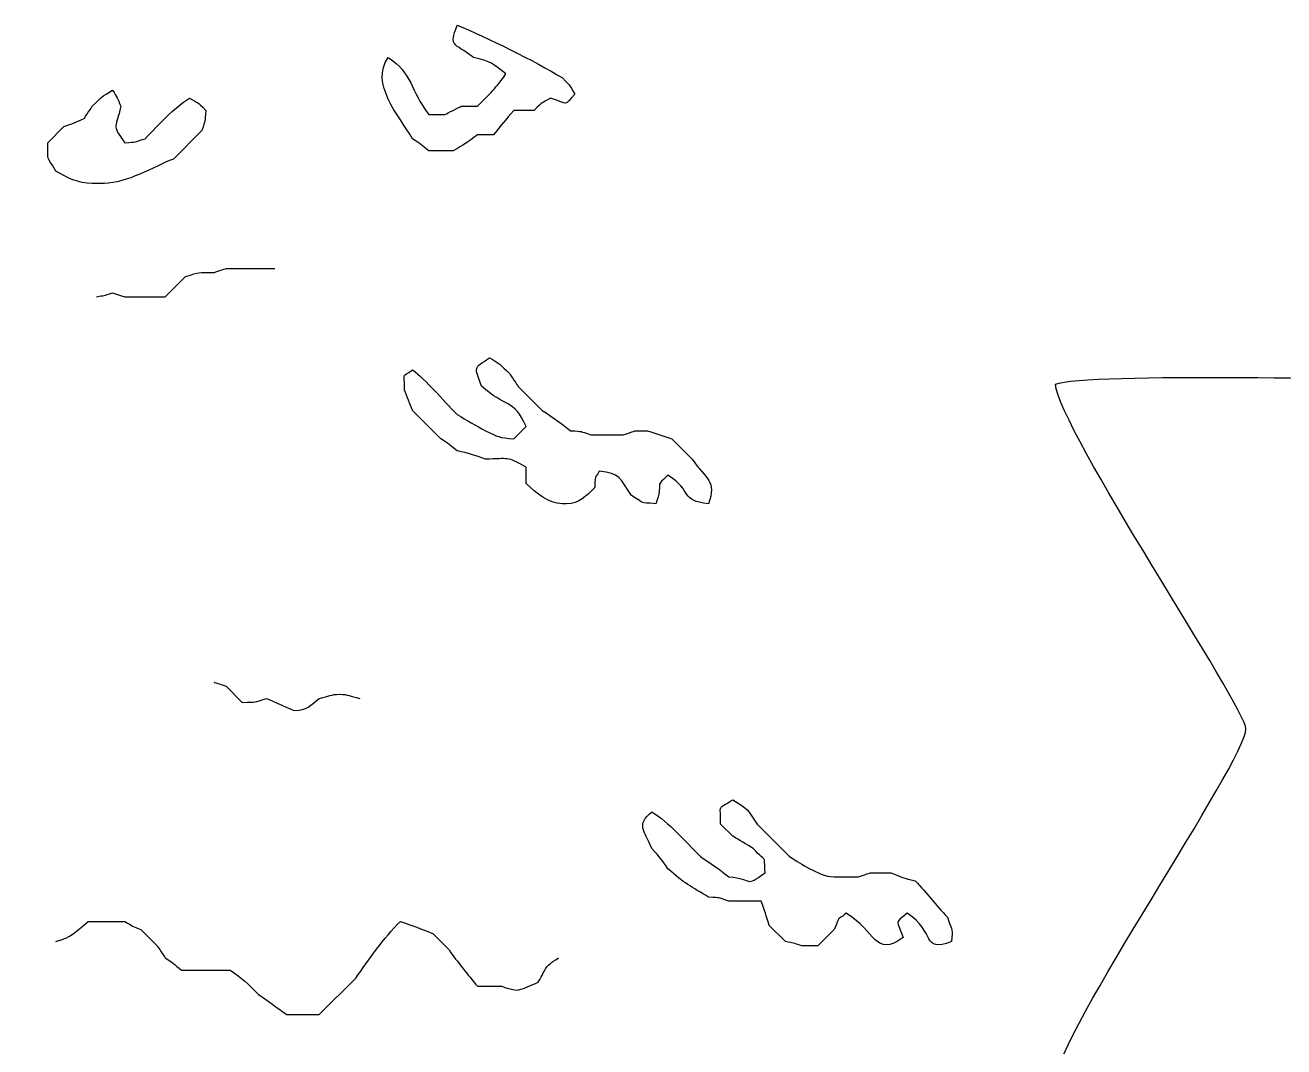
# Model space of a CAD drawing. Extents: x -149 to 150, y -212 to 234.
# Drawn here: x 9.43 to 35.72, y 51.5 to 72.83 of the extents above; entities that cross this region are included whole.
import ezdxf

# ---------------------------------------------------------------- set-up
doc = ezdxf.new("R2010")
doc.units = 0
doc.header["$MEASUREMENT"] = 0
doc.layers.add('EBENE_1', color=7, linetype='CONTINUOUS')

msp = doc.modelspace()

# ---------------------------------------------------------------- linework, layer by layer
at = {"layer": 'EBENE_1', "color": 250}
for points, knots in [([(20.6534, 71.7259), (20.0682, 72.0763), (19.0791, 72.575), (18.4521, 72.8266), (18.4521, 72.8266), (18.2773, 72.3494), (18.3779, 72.484), (18.7908, 72.1491), (18.7908, 72.1491), (19.1587, 72.0716), (19.1702, 72.0457), (19.468, 71.8105), (19.468, 71.8105), (19.2694, 71.5165), (19.1409, 71.3986), (18.8754, 71.1331), (18.8754, 71.1331), (18.8754, 71.1331), (18.5368, 71.1332), (18.5368, 71.1332), (18.5368, 71.1332), (18.4827, 71.1024), (18.2567, 70.9946), (18.1981, 70.9638), (18.1981, 70.9638), (18.1981, 70.9638), (17.8594, 70.9638), (17.8594, 70.9638), (17.8594, 70.9638), (17.4782, 71.4469), (17.5152, 71.8349), (17.0128, 72.1491), (17.0128, 72.1491), (16.6288, 71.6101), (17.2324, 70.9374), (17.5208, 70.4559), (17.5208, 70.4559), (17.681, 70.3532), (17.706, 70.3257), (17.8594, 70.2019), (17.8594, 70.2019), (17.8594, 70.2019), (18.3674, 70.2019), (18.3674, 70.2019), (18.3674, 70.2019), (18.5923, 70.3366), (18.6568, 70.368), (18.8754, 70.5405), (18.8754, 70.5405), (18.8754, 70.5405), (19.2141, 70.5406), (19.2141, 70.5406), (19.2141, 70.5406), (19.3748, 70.7389), (19.4555, 70.8514), (19.6373, 71.0485), (19.6373, 71.0485), (19.6373, 71.0485), (20.0607, 71.0486), (20.0607, 71.0486), (20.0607, 71.0486), (20.2592, 71.2469), (20.2036, 71.1845), (20.3994, 71.3025), (20.3994, 71.3025), (20.7977, 71.1734), (20.6793, 71.1216), (20.9074, 71.3872), (20.9074, 71.3872), (20.7792, 71.6124), (20.8419, 71.5171), (20.6534, 71.7259)], [0, 0, 0, 0, 0.0526316, 0.0526316, 0.0526316, 0.0526316, 0.1052632, 0.1052632, 0.1052632, 0.1052632, 0.1578947, 0.1578947, 0.1578947, 0.1578947, 0.2105263, 0.2105263, 0.2105263, 0.2105263, 0.2631579, 0.2631579, 0.2631579, 0.2631579, 0.3157895, 0.3157895, 0.3157895, 0.3157895, 0.3684211, 0.3684211, 0.3684211, 0.3684211, 0.4210526, 0.4210526, 0.4210526, 0.4210526, 0.4736842, 0.4736842, 0.4736842, 0.4736842, 0.5263158, 0.5263158, 0.5263158, 0.5263158, 0.5789474, 0.5789474, 0.5789474, 0.5789474, 0.6315789, 0.6315789, 0.6315789, 0.6315789, 0.6842105, 0.6842105, 0.6842105, 0.6842105, 0.7368421, 0.7368421, 0.7368421, 0.7368421, 0.7894737, 0.7894737, 0.7894737, 0.7894737, 0.8421053, 0.8421053, 0.8421053, 0.8421053, 0.8947368, 0.8947368, 0.8947368, 0.8947368, 1, 1, 1, 1]), ([(56.0935, 65.3334), (55.4421, 65.5864), (49.0458, 65.4182), (47.7962, 65.4182), (47.7962, 65.4182), (46.7387, 66.5636), (44.2449, 72.022), (43.4782, 72.5301), (43.4782, 72.5301), (42.7678, 72.0859), (40.114, 66.5942), (39.1602, 65.4181), (39.1602, 65.4181), (37.9203, 65.4182), (31.5956, 65.585), (30.9475, 65.3335), (30.9475, 65.3335), (31.0194, 64.3975), (34.9268, 58.582), (34.9268, 58.1368), (34.9268, 58.1368), (34.9268, 57.4596), (30.9688, 51.7487), (30.9475, 50.7707), (30.9475, 50.7707), (31.5988, 50.5179), (37.9952, 50.6862), (39.2448, 50.6861), (39.2448, 50.6861), (39.8729, 49.6375), (42.9633, 43.951), (43.4782, 43.5742), (43.4782, 43.5742), (44.0536, 44.1976), (45.0799, 46.1419), (45.5311, 46.9608), (45.5311, 46.9608), (46.1705, 48.1214), (46.8638, 49.2995), (47.5421, 50.4322), (47.5421, 50.4322), (47.5421, 50.4322), (47.7962, 50.6861), (47.7962, 50.6861), (47.7962, 50.6861), (49.0458, 50.6862), (55.4421, 50.5178), (56.0935, 50.7708), (56.0935, 50.7708), (55.9343, 51.5255), (52.6669, 56.7757), (52.0295, 57.9674), (52.0295, 57.9674), (52.0934, 58.7992), (55.5381, 63.9487), (56.0935, 65.3334)], [0, 0, 0, 0, 0.0666667, 0.0666667, 0.0666667, 0.0666667, 0.1333333, 0.1333333, 0.1333333, 0.1333333, 0.2, 0.2, 0.2, 0.2, 0.2666667, 0.2666667, 0.2666667, 0.2666667, 0.3333333, 0.3333333, 0.3333333, 0.3333333, 0.4, 0.4, 0.4, 0.4, 0.4666667, 0.4666667, 0.4666667, 0.4666667, 0.5333333, 0.5333333, 0.5333333, 0.5333333, 0.6, 0.6, 0.6, 0.6, 0.6666667, 0.6666667, 0.6666667, 0.6666667, 0.7333333, 0.7333333, 0.7333333, 0.7333333, 0.8, 0.8, 0.8, 0.8, 0.8666667, 0.8666667, 0.8666667, 0.8666667, 1, 1, 1, 1]), ([(13.2028, 71.0485), (13.0043, 71.247), (13.063, 71.1844), (12.8641, 71.3026), (12.8641, 71.3026), (12.5156, 71.0894), (12.2413, 70.7644), (11.9328, 70.4559), (11.9328, 70.4559), (11.6842, 70.3734), (11.777, 70.3918), (11.5094, 70.3712), (11.5094, 70.3712), (11.2181, 70.78), (11.3352, 70.6593), (11.4248, 71.1332), (11.4248, 71.1332), (11.3586, 71.3168), (11.3499, 71.3118), (11.2554, 71.4719), (11.2554, 71.4719), (11.0151, 71.3269), (11.0502, 71.3466), (10.8321, 71.1331), (10.8321, 71.1331), (10.8267, 71.1233), (10.672, 70.8935), (10.6628, 70.8792), (10.6628, 70.8792), (10.4909, 70.7975), (10.4206, 70.7725), (10.2394, 70.7098), (10.2394, 70.7098), (10.2394, 70.7098), (9.9008, 70.3712), (9.9008, 70.3712), (9.9008, 70.3712), (9.91, 69.9467), (9.8644, 70.1349), (10.0701, 69.7785), (10.0701, 69.7785), (10.3164, 69.6363), (10.5252, 69.5245), (10.8321, 69.5245), (10.8321, 69.5245), (10.8321, 69.5245), (11.0861, 69.5245), (11.0861, 69.5245), (11.0861, 69.5245), (11.5458, 69.5246), (12.1132, 69.8672), (12.5254, 70.0325), (12.5254, 70.0325), (12.5254, 70.0325), (13.1181, 70.6251), (13.1181, 70.6251), (13.1181, 70.6251), (13.2005, 70.8737), (13.1822, 70.7809), (13.2028, 71.0485)], [0, 0, 0, 0, 0.0625, 0.0625, 0.0625, 0.0625, 0.125, 0.125, 0.125, 0.125, 0.1875, 0.1875, 0.1875, 0.1875, 0.25, 0.25, 0.25, 0.25, 0.3125, 0.3125, 0.3125, 0.3125, 0.375, 0.375, 0.375, 0.375, 0.4375, 0.4375, 0.4375, 0.4375, 0.5, 0.5, 0.5, 0.5, 0.5625, 0.5625, 0.5625, 0.5625, 0.625, 0.625, 0.625, 0.625, 0.6875, 0.6875, 0.6875, 0.6875, 0.75, 0.75, 0.75, 0.75, 0.8125, 0.8125, 0.8125, 0.8125, 0.875, 0.875, 0.875, 0.875, 1, 1, 1, 1]), ([(10.9168, 67.1539), (11.0964, 67.1916), (11.0565, 67.167), (11.2554, 67.2385), (11.2554, 67.2385), (11.2605, 67.2362), (11.4953, 67.159), (11.5094, 67.1539), (11.5094, 67.1539), (11.5094, 67.1539), (12.356, 67.1539), (12.356, 67.1539), (12.356, 67.1539), (12.356, 67.1539), (12.7794, 67.5771), (12.7794, 67.5771), (12.7794, 67.5771), (13.0932, 67.6789), (13.0217, 67.6619), (13.3721, 67.6619), (13.3721, 67.6619), (13.3772, 67.6641), (13.6119, 67.7415), (13.6261, 67.7465), (13.6261, 67.7465), (13.6261, 67.7465), (14.6421, 67.7466), (14.6421, 67.7466)], [0, 0, 0, 0, 0.125, 0.125, 0.125, 0.125, 0.25, 0.25, 0.25, 0.25, 0.375, 0.375, 0.375, 0.375, 0.5, 0.5, 0.5, 0.5, 0.625, 0.625, 0.625, 0.625, 0.75, 0.75, 0.75, 0.75, 1, 1, 1, 1]), ([(23.3628, 63.7671), (23.3628, 63.7671), (22.9393, 64.1906), (22.9393, 64.1906), (22.9393, 64.1906), (22.7699, 64.2491), (22.601, 64.3011), (22.4314, 64.3598), (22.4314, 64.3598), (22.4314, 64.3598), (22.1774, 64.3599), (22.1774, 64.3599), (22.1774, 64.3599), (22.1723, 64.3575), (21.9376, 64.2802), (21.9234, 64.2751), (21.9234, 64.2751), (21.9234, 64.2751), (21.5001, 64.2752), (21.5001, 64.2752), (21.5001, 64.2752), (21.5001, 64.2752), (21.2461, 64.2752), (21.2461, 64.2752), (21.2461, 64.2752), (20.9976, 64.3575), (21.0904, 64.3393), (20.8228, 64.3599), (20.8228, 64.3599), (20.6087, 64.5335), (20.4512, 64.6386), (20.2301, 64.7831), (20.2301, 64.7831), (20.2301, 64.7831), (19.7221, 65.2912), (19.7221, 65.2912), (19.7221, 65.2912), (19.7167, 65.3011), (19.562, 65.5308), (19.5528, 65.5452), (19.5528, 65.5452), (19.3377, 65.7602), (19.3632, 65.7408), (19.1294, 65.8838), (19.1294, 65.8838), (18.7779, 65.6454), (18.821, 65.72), (18.9601, 65.2912), (18.9601, 65.2912), (19.4541, 64.8352), (19.6406, 65.0378), (19.8914, 64.4446), (19.8914, 64.4446), (19.8914, 64.4446), (19.6374, 64.1905), (19.6374, 64.1905), (19.6374, 64.1905), (19.308, 64.2159), (19.3272, 64.2284), (19.0448, 64.3599), (19.0448, 64.3599), (18.844, 64.4672), (18.6498, 64.5802), (18.4521, 64.6985), (18.4521, 64.6985), (18.1459, 65.0046), (17.8073, 65.4137), (17.5208, 65.6299), (17.5208, 65.6299), (17.2857, 65.4281), (17.3616, 65.6715), (17.3513, 65.2066), (17.3513, 65.2066), (17.4084, 65.0675), (17.4648, 64.9226), (17.5208, 64.7832), (17.5208, 64.7832), (17.5208, 64.7832), (18.1134, 64.1906), (18.1134, 64.1906), (18.1134, 64.1906), (18.2736, 64.0879), (18.2987, 64.0603), (18.4521, 63.9366), (18.4521, 63.9366), (18.6921, 63.8912), (18.8223, 63.8442), (19.0448, 63.7672), (19.0448, 63.7672), (19.5395, 63.7672), (19.4765, 63.8374), (19.8914, 63.5979), (19.8914, 63.5979), (19.8914, 63.5979), (19.8914, 63.2592), (19.8914, 63.2592), (19.8914, 63.2592), (20.1103, 63.057), (20.3512, 62.8359), (20.6534, 62.8359), (20.6534, 62.8359), (20.6534, 62.8359), (20.7381, 62.8359), (20.7381, 62.8359), (20.7381, 62.8359), (21.0095, 62.8359), (21.1342, 62.9931), (21.3308, 63.1745), (21.3308, 63.1745), (21.3308, 63.5016), (21.3469, 63.3406), (21.4154, 63.5132), (21.4154, 63.5132), (21.8666, 63.4687), (21.8456, 63.3708), (22.0928, 63.0051), (22.0928, 63.0051), (22.4216, 62.8153), (22.2259, 62.8647), (22.6008, 62.8358), (22.6008, 62.8358), (22.7786, 63.2942), (22.5381, 63.1565), (22.8547, 63.4285), (22.8547, 63.4285), (23.3795, 63.1004), (23.1024, 62.8949), (23.7014, 62.8358), (23.7014, 62.8358), (23.8782, 63.3183), (23.6552, 63.3344), (23.3628, 63.7671)], [0, 0, 0, 0, 0.0294118, 0.0294118, 0.0294118, 0.0294118, 0.0588235, 0.0588235, 0.0588235, 0.0588235, 0.0882353, 0.0882353, 0.0882353, 0.0882353, 0.1176471, 0.1176471, 0.1176471, 0.1176471, 0.1470588, 0.1470588, 0.1470588, 0.1470588, 0.1764706, 0.1764706, 0.1764706, 0.1764706, 0.2058824, 0.2058824, 0.2058824, 0.2058824, 0.2352941, 0.2352941, 0.2352941, 0.2352941, 0.2647059, 0.2647059, 0.2647059, 0.2647059, 0.2941176, 0.2941176, 0.2941176, 0.2941176, 0.3235294, 0.3235294, 0.3235294, 0.3235294, 0.3529412, 0.3529412, 0.3529412, 0.3529412, 0.3823529, 0.3823529, 0.3823529, 0.3823529, 0.4117647, 0.4117647, 0.4117647, 0.4117647, 0.4411765, 0.4411765, 0.4411765, 0.4411765, 0.4705882, 0.4705882, 0.4705882, 0.4705882, 0.5, 0.5, 0.5, 0.5, 0.5294118, 0.5294118, 0.5294118, 0.5294118, 0.5588235, 0.5588235, 0.5588235, 0.5588235, 0.5882353, 0.5882353, 0.5882353, 0.5882353, 0.6176471, 0.6176471, 0.6176471, 0.6176471, 0.6470588, 0.6470588, 0.6470588, 0.6470588, 0.6764706, 0.6764706, 0.6764706, 0.6764706, 0.7058824, 0.7058824, 0.7058824, 0.7058824, 0.7352941, 0.7352941, 0.7352941, 0.7352941, 0.7647059, 0.7647059, 0.7647059, 0.7647059, 0.7941176, 0.7941176, 0.7941176, 0.7941176, 0.8235294, 0.8235294, 0.8235294, 0.8235294, 0.8529412, 0.8529412, 0.8529412, 0.8529412, 0.8823529, 0.8823529, 0.8823529, 0.8823529, 0.9117647, 0.9117647, 0.9117647, 0.9117647, 0.9411765, 0.9411765, 0.9411765, 0.9411765, 1, 1, 1, 1]), ([(13.3721, 59.1106), (13.3794, 59.1071), (13.6188, 59.0292), (13.6261, 59.0258), (13.6261, 59.0258), (13.6261, 59.0258), (13.9648, 58.6872), (13.9648, 58.6872), (13.9648, 58.6872), (14.2977, 58.6945), (14.1738, 58.675), (14.4728, 58.7718), (14.4728, 58.7718), (14.5754, 58.7306), (15.0127, 58.5178), (15.0654, 58.5178), (15.0654, 58.5178), (15.3169, 58.5178), (15.3864, 58.6243), (15.5733, 58.7719), (15.5733, 58.7719), (15.7818, 58.8122), (15.8177, 58.8566), (15.9968, 58.8565), (15.9968, 58.8565), (16.1803, 58.8565), (16.2067, 58.8121), (16.42, 58.7719)], [0, 0, 0, 0, 0.125, 0.125, 0.125, 0.125, 0.25, 0.25, 0.25, 0.25, 0.375, 0.375, 0.375, 0.375, 0.5, 0.5, 0.5, 0.5, 0.625, 0.625, 0.625, 0.625, 0.75, 0.75, 0.75, 0.75, 1, 1, 1, 1]), ([(28.6968, 54.1999), (28.4247, 54.478), (28.2914, 54.6837), (28.0194, 54.9619), (28.0194, 54.9619), (27.7665, 55.0152), (27.7427, 55.0385), (27.5113, 55.1311), (27.5113, 55.1311), (27.5113, 55.1311), (27.0881, 55.1312), (27.0881, 55.1312), (27.0881, 55.1312), (27.0829, 55.1289), (26.8483, 55.0516), (26.834, 55.0465), (26.834, 55.0465), (26.834, 55.0465), (26.3261, 55.0466), (26.3261, 55.0466), (26.3261, 55.0466), (26.1238, 55.0465), (25.983, 55.1391), (25.8181, 55.2158), (25.8181, 55.2158), (25.6558, 55.301), (25.5505, 55.368), (25.3948, 55.4699), (25.3948, 55.4699), (25.3948, 55.4699), (24.7174, 56.1472), (24.7174, 56.1472), (24.7174, 56.1472), (24.502, 56.466), (24.5496, 56.4471), (24.2094, 56.6551), (24.2094, 56.6551), (23.865, 56.4215), (23.9653, 56.6028), (23.9554, 56.1472), (23.9554, 56.1472), (23.9554, 56.1472), (24.2094, 55.8931), (24.2094, 55.8931), (24.2094, 55.8931), (24.3564, 55.8064), (24.4863, 55.7269), (24.6327, 55.6392), (24.6327, 55.6392), (24.9591, 55.2772), (24.8447, 55.5578), (24.8868, 55.1311), (24.8868, 55.1311), (24.4375, 54.8111), (24.6672, 55.0048), (24.1248, 55.0465), (24.1248, 55.0465), (23.9107, 55.2201), (23.7533, 55.3252), (23.532, 55.4698), (23.532, 55.4698), (23.2105, 55.7915), (22.88, 56.1786), (22.5161, 56.4011), (22.5161, 56.4011), (22.1904, 56.1215), (22.3569, 56.036), (22.5161, 55.6391), (22.5161, 55.6391), (22.6994, 55.4403), (22.716, 55.4213), (22.8548, 55.2158), (22.8548, 55.2158), (23.1807, 54.9149), (23.3519, 54.8325), (23.7014, 54.6231), (23.7014, 54.6231), (23.9922, 54.6004), (23.8539, 54.6264), (24.1248, 54.5386), (24.1248, 54.5386), (24.1248, 54.5386), (24.8021, 54.5386), (24.8021, 54.5386), (24.8021, 54.5386), (24.8836, 54.3394), (24.9051, 54.2351), (24.9713, 54.0306), (24.9713, 54.0306), (24.9713, 54.0306), (25.3101, 53.6918), (25.3101, 53.6918), (25.3101, 53.6918), (25.492, 53.6537), (25.4557, 53.6711), (25.6488, 53.6072), (25.6488, 53.6072), (25.6488, 53.6072), (25.9874, 53.6071), (25.9874, 53.6071), (25.9874, 53.6071), (25.9874, 53.6071), (26.3261, 53.9459), (26.3261, 53.9459), (26.3261, 53.9459), (26.501, 54.3138), (26.3337, 54.0792), (26.5801, 54.2845), (26.5801, 54.2845), (27.1994, 53.9056), (27.1789, 53.3587), (27.7654, 53.7765), (27.7654, 53.7765), (27.6362, 54.1749), (27.5845, 54.0565), (27.85, 54.2846), (27.85, 54.2846), (28.4681, 53.898), (28.1344, 53.4547), (28.7814, 53.6919), (28.7814, 53.6919), (28.7937, 53.9822), (28.806, 53.8702), (28.6968, 54.1999)], [0, 0, 0, 0, 0.03125, 0.03125, 0.03125, 0.03125, 0.0625, 0.0625, 0.0625, 0.0625, 0.09375, 0.09375, 0.09375, 0.09375, 0.125, 0.125, 0.125, 0.125, 0.15625, 0.15625, 0.15625, 0.15625, 0.1875, 0.1875, 0.1875, 0.1875, 0.21875, 0.21875, 0.21875, 0.21875, 0.25, 0.25, 0.25, 0.25, 0.28125, 0.28125, 0.28125, 0.28125, 0.3125, 0.3125, 0.3125, 0.3125, 0.34375, 0.34375, 0.34375, 0.34375, 0.375, 0.375, 0.375, 0.375, 0.40625, 0.40625, 0.40625, 0.40625, 0.4375, 0.4375, 0.4375, 0.4375, 0.46875, 0.46875, 0.46875, 0.46875, 0.5, 0.5, 0.5, 0.5, 0.53125, 0.53125, 0.53125, 0.53125, 0.5625, 0.5625, 0.5625, 0.5625, 0.59375, 0.59375, 0.59375, 0.59375, 0.625, 0.625, 0.625, 0.625, 0.65625, 0.65625, 0.65625, 0.65625, 0.6875, 0.6875, 0.6875, 0.6875, 0.71875, 0.71875, 0.71875, 0.71875, 0.75, 0.75, 0.75, 0.75, 0.78125, 0.78125, 0.78125, 0.78125, 0.8125, 0.8125, 0.8125, 0.8125, 0.84375, 0.84375, 0.84375, 0.84375, 0.875, 0.875, 0.875, 0.875, 0.90625, 0.90625, 0.90625, 0.90625, 0.9375, 0.9375, 0.9375, 0.9375, 1, 1, 1, 1]), ([(1.7728, 54.1999), (1.5943, 53.9797), (1.5618, 53.9307), (1.4341, 53.6918), (1.4341, 53.6918), (1.4341, 53.6918), (1.4341, 53.2685), (1.4341, 53.2685), (1.4341, 53.2685), (1.4318, 53.2633), (1.3545, 53.0286), (1.3494, 53.0145), (1.3494, 53.0145), (1.3494, 53.0145), (1.3494, 52.5065), (1.3494, 52.5065), (1.3494, 52.5065), (1.3494, 52.5065), (1.3494, 51.5752), (1.3494, 51.5752), (1.3494, 51.5752), (1.3494, 51.5752), (1.3494, 51.2366), (1.3494, 51.2366), (1.3494, 51.2366), (1.4464, 50.9376), (1.4268, 51.0615), (1.4341, 50.7286), (1.4341, 50.7286), (1.5208, 50.5815), (1.6004, 50.4517), (1.688, 50.3051), (1.688, 50.3051), (1.841, 50.203), (1.9536, 50.1356), (2.1114, 50.0512), (2.1114, 50.0512), (2.1632, 50.0288), (2.3958, 49.9077), (2.4501, 49.8818), (2.4501, 49.8818), (2.5368, 49.7349), (2.6163, 49.6049), (2.7041, 49.4585), (2.7041, 49.4585), (2.7097, 49.1947), (2.7437, 49.1043), (2.7888, 48.8658), (2.7888, 48.8658), (2.7506, 48.684), (2.768, 48.7202), (2.7041, 48.5271), (2.7041, 48.5271), (2.7041, 48.5271), (2.7041, 47.8498), (2.7041, 47.8498), (2.7041, 47.8498), (2.7018, 47.8447), (2.6245, 47.61), (2.6194, 47.5958), (2.6194, 47.5958), (2.6194, 47.5958), (2.6194, 46.9185), (2.6194, 46.9185), (2.6194, 46.9185), (2.6764, 46.7797), (2.7328, 46.6346), (2.7888, 46.4951), (2.7888, 46.4951), (2.6752, 46.3056), (2.5348, 46.1402), (2.5348, 45.9026), (2.5348, 45.9026), (2.5348, 45.9026), (2.5348, 45.8179), (2.5348, 45.8179), (2.5348, 45.8179), (2.5348, 45.5715), (2.5926, 45.5877), (2.7041, 45.3946), (2.7041, 45.3946), (3.2588, 45.0623), (3.3448, 45.1478), (3.8893, 44.9711), (3.8893, 44.9711), (3.8893, 44.9711), (4.6513, 44.9711), (4.6513, 44.9711), (4.6513, 44.9711), (4.6565, 44.9689), (4.8913, 44.8917), (4.9054, 44.8866), (4.9054, 44.8866), (4.9054, 44.8866), (5.4981, 44.8865), (5.4981, 44.8865), (5.4981, 44.8865), (5.5032, 44.8889), (5.7379, 44.966), (5.7521, 44.9712), (5.7521, 44.9712), (5.7521, 44.9712), (6.5141, 44.9712), (6.5141, 44.9712), (6.5141, 44.9712), (6.5192, 44.9736), (6.7539, 45.0507), (6.7681, 45.0558), (6.7681, 45.0558), (6.7681, 45.0558), (7.1914, 45.0559), (7.1914, 45.0559), (7.1914, 45.0559), (7.1965, 45.0582), (7.4313, 45.1354), (7.4454, 45.1406), (7.4454, 45.1406), (7.4454, 45.1406), (7.7841, 45.1405), (7.7841, 45.1405), (7.7841, 45.1405), (8.3685, 45.3428), (9.1259, 45.6187), (9.7314, 45.7332), (9.7314, 45.7332), (9.8401, 45.4992), (9.9349, 45.2816), (10.0701, 45.0558), (10.0701, 45.0558), (10.08, 45.0505), (10.3097, 44.8958), (10.3241, 44.8865), (10.3241, 44.8865), (10.6994, 44.8866), (10.7526, 44.9313), (11.086, 44.8018), (11.086, 44.8018), (10.9577, 44.1926), (10.436, 43.6647), (10.131, 43.1086), (10.131, 43.1086), (9.8457, 42.5882), (9.6922, 41.9341), (9.3928, 41.4152), (9.3928, 41.4152), (9.3686, 41.1013), (9.2811, 40.7892), (9.2234, 40.4839), (9.2234, 40.4839), (9.2727, 40.2232), (9.2864, 40.2047), (9.3928, 39.9759), (9.3928, 39.9759), (9.545, 39.8555), (9.5767, 39.8254), (9.7314, 39.7218), (9.7314, 39.7218), (10.152, 39.7219), (10.6363, 39.7789), (11.0014, 39.6372), (11.0014, 39.6372), (11.0945, 39.41), (11.1236, 39.294), (11.1708, 39.0446), (11.1708, 39.0446), (11.1708, 39.0446), (11.5094, 38.7058), (11.5094, 38.7058), (11.5094, 38.7058), (11.5094, 38.7058), (12.1021, 38.7059), (12.1021, 38.7059), (12.1021, 38.7059), (12.2658, 38.8108), (12.2658, 38.8035), (12.4408, 38.8751), (12.4408, 38.8751), (12.4408, 38.8751), (13.2028, 39.6371), (13.2028, 39.6371), (13.2028, 39.6371), (13.5577, 39.645), (13.6098, 39.7141), (13.9648, 39.7218), (13.9648, 39.7218), (14.2154, 39.9533), (14.3879, 40.0658), (14.6421, 40.3145), (14.6421, 40.3145), (14.9795, 40.3146), (14.6665, 40.3004), (14.896, 40.3992), (14.896, 40.3992), (15.0436, 40.5863), (15.1501, 40.6557), (15.1501, 40.9071), (15.1501, 40.9071), (15.1501, 40.9071), (15.1501, 41.1611), (15.1501, 41.1611), (15.1501, 41.1611), (15.038, 41.5068), (15.0038, 41.8449), (14.8961, 42.1772), (14.8961, 42.1772), (14.8961, 42.1772), (14.8961, 42.5159), (14.8961, 42.5159), (14.8961, 42.5159), (14.8961, 42.5159), (14.896, 43.6165), (14.896, 43.6165), (14.896, 43.6165), (14.8961, 43.7638), (14.9389, 43.8288), (14.9808, 43.9551), (14.9808, 43.9551), (14.9808, 43.9551), (15.404, 44.3786), (15.404, 44.3786), (15.404, 44.3786), (15.7179, 44.4802), (15.6462, 44.4632), (15.9967, 44.4632), (15.9967, 44.4632), (16.1021, 44.2185), (16.0572, 44.4324), (16.0814, 44.1246), (16.0814, 44.1246), (16.3618, 43.6563), (16.5306, 43.248), (16.8434, 42.7698), (16.8434, 42.7698), (16.8434, 42.7698), (17.2668, 42.3466), (17.2668, 42.3466), (17.2668, 42.3466), (17.5282, 42.1791), (17.3639, 42.3023), (17.5208, 42.0925), (17.5208, 42.0925), (17.6454, 42.0925), (17.5855, 42.0726), (17.6901, 42.1771)], [0, 0, 0, 0, 0.016129, 0.016129, 0.016129, 0.016129, 0.0322581, 0.0322581, 0.0322581, 0.0322581, 0.0483871, 0.0483871, 0.0483871, 0.0483871, 0.0645161, 0.0645161, 0.0645161, 0.0645161, 0.0806452, 0.0806452, 0.0806452, 0.0806452, 0.0967742, 0.0967742, 0.0967742, 0.0967742, 0.1129032, 0.1129032, 0.1129032, 0.1129032, 0.1290323, 0.1290323, 0.1290323, 0.1290323, 0.1451613, 0.1451613, 0.1451613, 0.1451613, 0.1612903, 0.1612903, 0.1612903, 0.1612903, 0.1774194, 0.1774194, 0.1774194, 0.1774194, 0.1935484, 0.1935484, 0.1935484, 0.1935484, 0.2096774, 0.2096774, 0.2096774, 0.2096774, 0.2258065, 0.2258065, 0.2258065, 0.2258065, 0.2419355, 0.2419355, 0.2419355, 0.2419355, 0.2580645, 0.2580645, 0.2580645, 0.2580645, 0.2741935, 0.2741935, 0.2741935, 0.2741935, 0.2903226, 0.2903226, 0.2903226, 0.2903226, 0.3064516, 0.3064516, 0.3064516, 0.3064516, 0.3225806, 0.3225806, 0.3225806, 0.3225806, 0.3387097, 0.3387097, 0.3387097, 0.3387097, 0.3548387, 0.3548387, 0.3548387, 0.3548387, 0.3709677, 0.3709677, 0.3709677, 0.3709677, 0.3870968, 0.3870968, 0.3870968, 0.3870968, 0.4032258, 0.4032258, 0.4032258, 0.4032258, 0.4193548, 0.4193548, 0.4193548, 0.4193548, 0.4354839, 0.4354839, 0.4354839, 0.4354839, 0.4516129, 0.4516129, 0.4516129, 0.4516129, 0.4677419, 0.4677419, 0.4677419, 0.4677419, 0.483871, 0.483871, 0.483871, 0.483871, 0.5, 0.5, 0.5, 0.5, 0.516129, 0.516129, 0.516129, 0.516129, 0.5322581, 0.5322581, 0.5322581, 0.5322581, 0.5483871, 0.5483871, 0.5483871, 0.5483871, 0.5645161, 0.5645161, 0.5645161, 0.5645161, 0.5806452, 0.5806452, 0.5806452, 0.5806452, 0.5967742, 0.5967742, 0.5967742, 0.5967742, 0.6129032, 0.6129032, 0.6129032, 0.6129032, 0.6290323, 0.6290323, 0.6290323, 0.6290323, 0.6451613, 0.6451613, 0.6451613, 0.6451613, 0.6612903, 0.6612903, 0.6612903, 0.6612903, 0.6774194, 0.6774194, 0.6774194, 0.6774194, 0.6935484, 0.6935484, 0.6935484, 0.6935484, 0.7096774, 0.7096774, 0.7096774, 0.7096774, 0.7258065, 0.7258065, 0.7258065, 0.7258065, 0.7419355, 0.7419355, 0.7419355, 0.7419355, 0.7580645, 0.7580645, 0.7580645, 0.7580645, 0.7741935, 0.7741935, 0.7741935, 0.7741935, 0.7903226, 0.7903226, 0.7903226, 0.7903226, 0.8064516, 0.8064516, 0.8064516, 0.8064516, 0.8225806, 0.8225806, 0.8225806, 0.8225806, 0.8387097, 0.8387097, 0.8387097, 0.8387097, 0.8548387, 0.8548387, 0.8548387, 0.8548387, 0.8709677, 0.8709677, 0.8709677, 0.8709677, 0.8870968, 0.8870968, 0.8870968, 0.8870968, 0.9032258, 0.9032258, 0.9032258, 0.9032258, 0.9193548, 0.9193548, 0.9193548, 0.9193548, 0.9354839, 0.9354839, 0.9354839, 0.9354839, 0.9516129, 0.9516129, 0.9516129, 0.9516129, 0.9677419, 0.9677419, 0.9677419, 0.9677419, 1, 1, 1, 1]), ([(10.0701, 53.6918), (10.3983, 53.7862), (10.4757, 53.8948), (10.7474, 54.1151), (10.7474, 54.1151), (10.7474, 54.1151), (11.5094, 54.1151), (11.5094, 54.1151), (11.5094, 54.1151), (11.6732, 54.0104), (11.6731, 54.0176), (11.8481, 53.9458), (11.8481, 53.9458), (11.8481, 53.9458), (12.1867, 53.6072), (12.1867, 53.6072), (12.1867, 53.6072), (12.1922, 53.5972), (12.3469, 53.3676), (12.3561, 53.3531), (12.3561, 53.3531), (12.5163, 53.2507), (12.5414, 53.223), (12.6948, 53.0991), (12.6948, 53.0991), (12.6948, 53.0991), (13.7108, 53.0992), (13.7108, 53.0992), (13.7108, 53.0992), (13.9769, 52.9194), (14.0601, 52.8346), (14.3034, 52.5911), (14.3034, 52.5911), (14.5069, 52.4536), (14.6926, 52.3053), (14.8961, 52.1678), (14.8961, 52.1678), (14.8961, 52.1678), (15.5734, 52.1679), (15.5734, 52.1679), (15.5734, 52.1679), (15.5734, 52.1679), (16.3354, 52.9299), (16.3354, 52.9299), (16.3354, 52.9299), (16.6011, 53.323), (16.9192, 53.7598), (17.2667, 54.1151), (17.2667, 54.1151), (17.5082, 54.0316), (17.708, 53.9559), (17.9441, 53.8611), (17.9441, 53.8611), (17.9441, 53.8611), (18.2828, 53.5226), (18.2828, 53.5226), (18.2828, 53.5226), (18.4571, 53.2646), (18.6743, 53.0085), (18.8754, 52.7605), (18.8754, 52.7605), (18.8754, 52.7605), (19.3833, 52.7606), (19.3833, 52.7606), (19.3833, 52.7606), (19.5915, 52.6857), (19.5286, 52.7133), (19.7221, 52.6758), (19.7221, 52.6758), (19.9004, 52.735), (19.9785, 52.7676), (20.1453, 52.8452), (20.1453, 52.8452), (20.3496, 53.1862), (20.2421, 53.1368), (20.5688, 53.3531)], [0, 0, 0, 0, 0.05, 0.05, 0.05, 0.05, 0.1, 0.1, 0.1, 0.1, 0.15, 0.15, 0.15, 0.15, 0.2, 0.2, 0.2, 0.2, 0.25, 0.25, 0.25, 0.25, 0.3, 0.3, 0.3, 0.3, 0.35, 0.35, 0.35, 0.35, 0.4, 0.4, 0.4, 0.4, 0.45, 0.45, 0.45, 0.45, 0.5, 0.5, 0.5, 0.5, 0.55, 0.55, 0.55, 0.55, 0.6, 0.6, 0.6, 0.6, 0.65, 0.65, 0.65, 0.65, 0.7, 0.7, 0.7, 0.7, 0.75, 0.75, 0.75, 0.75, 0.8, 0.8, 0.8, 0.8, 0.85, 0.85, 0.85, 0.85, 0.9, 0.9, 0.9, 0.9, 1, 1, 1, 1])]:
    msp.add_open_spline(points, degree=3, knots=knots, dxfattribs=at)

doc.saveas('drawing.dxf')
